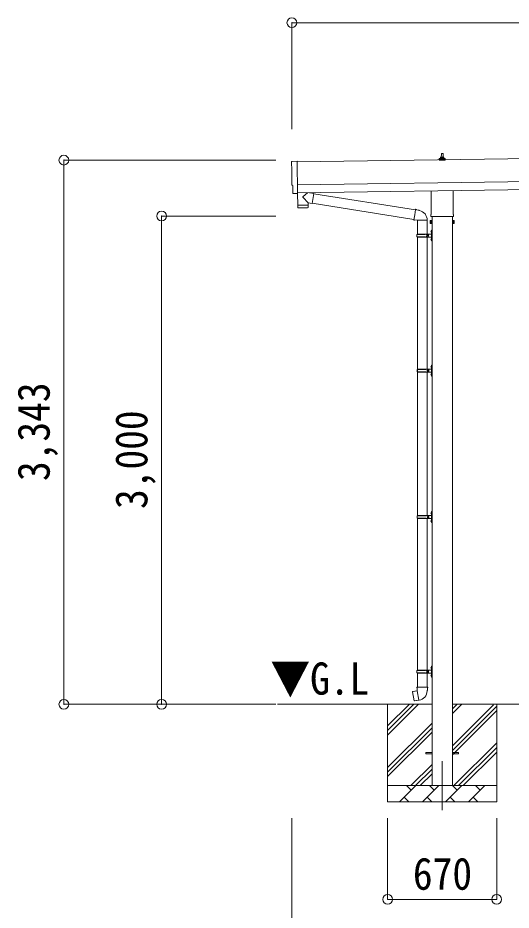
# Model space of a CAD drawing. Units: millimetres at full size, sheet at 1:60. Extents: x -16864 to 16864, y -11640 to 11640.
# Drawn here: x -513 to 2516, y -8026 to -2543 of the extents above; entities that cross this region are included whole.
import ezdxf
from ezdxf.enums import TextEntityAlignment as Align

# ---------------------------------------------------------------- set-up
doc = ezdxf.new("R2010")
doc.units = ezdxf.units.MM
doc.header["$LTSCALE"] = 60
doc.header["$PDMODE"] = 32
doc.header["$PDSIZE"] = 60
doc.linetypes.add('CHAIN1', pattern=[8, 5, -1, 1, -1])
for name, color, linetype, lineweight in [('0-1_Defpoints', 7, 'CHAIN1', 9), ('0-2_TEXT1', 4, 'Continuous', 9), ('0-3_SHAPE', 7, 'Continuous', 9), ('0-7_PARTS2', 7, 'Continuous', 9), ('0-8_TABLE1', 6, 'Continuous', 9), ('0-9_DIM1', 7, 'Continuous', 9)]:
    doc.layers.add(name, color=color, linetype=linetype, lineweight=lineweight)
doc.styles.add('ＭＳ ゴシック', font='')
doc.styles.get('ＭＳ ゴシック').set_extended_font_data('MS Gothic')

msp = doc.modelspace()

# ---------------------------------------------------------------- linework, layer by layer
at = {"layer": '0-1_Defpoints'}
msp.add_line((2092.3, -7110.97), (2092.3, -7459.97), dxfattribs=at)
at = {"layer": '0-2_TEXT1'}
for p, q in [((6832.37, -3348.27), (1201.9, -3428.71)), ((2086.61, -3401.71), (2087.33, -3378.18)), ((2088.33, -3377.21), (2096.88, -3377.21)), ((2097.88, -3378.18), (2098.61, -3401.71)), ((2074.36, -3417.21), (2074.36, -3409.49)), ((2110.86, -3417.21), (2074.36, -3417.21)), ((2074.74, -3408.71), (2110.47, -3408.71)), ((2075.12, -3408.52), (2081.84, -3406.89)), ((2082.22, -3406.71), (2102.99, -3406.71)), ((2082.61, -3405.92), (2082.61, -3401.71)), ((2083.61, -3401.71), (2101.61, -3401.71)), ((2102.61, -3405.92), (2102.61, -3401.71)), ((2110.09, -3408.52), (2103.37, -3406.89)), ((2110.86, -3417.21), (2110.86, -3409.49)), ((1203.9, -3568.69), (6834.37, -3488.26)), ((1204.62, -3618.69), (6835.08, -3538.25)), ((2024, -3751.19), (2024, -3606.98)), ((2160.6, -3605.03), (2160.6, -3751.19)), ((1185.04, -3622.74), (1178.12, -3622.47)), ((2022.3, -3759.97), (2022.3, -3754.47)), ((2160.24, -3763.47), (2024.36, -3763.47)), ((2029.8, -3763.47), (2029.8, -7260.97)), ((2154.8, -7260.97), (2154.8, -3763.47)), ((2162.3, -3754.47), (2162.3, -3759.97)), ((2018.3, -3789.47), (2019.06, -3788.15)), ((2018.3, -3789.47), (2018.3, -3806.47)), ((2018.3, -3806.47), (2019.06, -3807.78)), ((2025.3, -3793.06), (2019.06, -3793.06)), ((2025.3, -3802.87), (2019.06, -3802.87)), ((2025.3, -3807.78), (2019.06, -3807.78)), ((2027.8, -3807.17), (2025.3, -3807.17)), ((2156.8, -3807.17), (2159.3, -3807.17)), ((2159.3, -3793.06), (2165.54, -3793.06)), ((2159.3, -3802.87), (2165.54, -3802.87)), ((2159.3, -3807.78), (2165.54, -3807.78)), ((2166.3, -3789.47), (2165.54, -3788.15)), ((2166.3, -3806.47), (2165.54, -3807.78)), ((2166.3, -3789.47), (2166.3, -3806.47)), ((1992.3, -7056.47), (2029.8, -7056.47)), ((1992.3, -7065.47), (1992.3, -7056.47)), ((1992.3, -7056.47), (2029.8, -7056.47)), ((1992.3, -7065.47), (1992.3, -7056.47)), ((1992.3, -7065.47), (2029.8, -7065.47)), ((1992.3, -7065.47), (2029.8, -7065.47)), ((2154.8, -7056.47), (2192.3, -7056.47)), ((2154.8, -7056.47), (2192.3, -7056.47)), ((2154.8, -7065.47), (2192.3, -7065.47)), ((2154.8, -7065.47), (2192.3, -7065.47)), ((2192.3, -7065.47), (2192.3, -7056.47)), ((2192.3, -7065.47), (2192.3, -7056.47))]:
    msp.add_line(p, q, dxfattribs=at)
for points in [[(1170.28, -3425.72), (1201.83, -3423.62), (1204.66, -3621.46)], [(1175.23, -3619.52), (1174.56, -3572.5), (1173.96, -3572.51)], [(1185.78, -3622.45), (1186.43, -3621.81), (1204.67, -3622.46)], [(2025.3, -3807.78), (2025.3, -3788.15), (2019.06, -3788.15)], [(2025.3, -3807.17), (2025.3, -3788.77), (2027.8, -3788.77)], [(2159.3, -3807.17), (2159.3, -3788.77), (2156.8, -3788.77)], [(2159.3, -3807.78), (2159.3, -3788.15), (2165.54, -3788.15)]]:
    msp.add_lwpolyline(points, dxfattribs=at)
for points in [[(2027.8, -3808.47), (2027.8, -3787.47), (2029.8, -3787.47), (2029.8, -3808.47)], [(2156.8, -3808.47), (2156.8, -3787.47), (2154.8, -3787.47), (2154.8, -3808.47)]]:
    msp.add_lwpolyline(points, close=True, dxfattribs=at)
for centre, radius, start, end in [((2086.69, -3402.34), 4.13, 90, 171.17633), ((2088.33, -3378.21), 1, 90, 178.60509), ((2095.94, -3401.71), 4.83, 133.60282, 180), ((2089.27, -3401.71), 4.83, 0, 46.39718), ((2096.88, -3378.21), 1, 1.39491, 90), ((2098.52, -3402.34), 4.13, 8.82367, 90), ((2075.36, -3409.49), 1, 103.62699, 180), ((2081.61, -3405.92), 1, 283.62699, 0), ((2083.61, -3402.71), 1, 90, 180), ((2101.61, -3402.71), 1, 0, 90), ((2103.61, -3405.92), 1, 180, 256.37301), ((2109.86, -3409.49), 1, 0, 76.37301), ((2026.3, -3754.47), 4, 125.09963, 180), ((2026.3, -3759.97), 4, 180, 194.47751), ((2026.3, -3759.97), 4, 194.47751, 241.04498), ((2158.3, -3759.97), 4, 298.95502, 345.52249), ((2158.3, -3754.47), 4, 0, 54.90037), ((2158.3, -3759.97), 4, 345.52249, 0), ((2022.64, -3790.61), 4.34, 145.61575, 214.38425), ((2034.54, -3797.97), 16.24, 162.41205, 197.58795), ((2022.64, -3805.33), 4.34, 145.61575, 214.38425), ((2161.95, -3790.61), 4.34, 325.61575, 34.38425), ((2150.06, -3797.97), 16.24, 342.41205, 17.58795), ((2161.95, -3805.33), 4.34, 325.61575, 34.38425)]:
    msp.add_arc(centre, radius, start, end, dxfattribs=at)
for centre, major_axis, ratio, start_param, end_param in [((1170.48, -3428.72), (-3, -0.04), 0.99863, 4.7647489, 6.2979817), ((-3593.88, -3567.21), (4762.89, 68.04), 0.99863, 6.2686928, 6.2979817), ((1173.9, -3568.11), (-4.41, -0.06), 0.99863, 6.2686928, 7.8539816), ((1178.24, -3619.47), (-2.15, -2.1), 0.9974, 5.5252311, 7.0411395), ((1185.08, -3621.74), (-0.717, -0.7), 0.9974, 0.7579542, 1.5707963)]:
    msp.add_ellipse(centre, major_axis=major_axis, ratio=ratio, start_param=start_param, end_param=end_param, dxfattribs=at)
at = {"layer": '0-3_SHAPE'}
for p, q in [((2029.8, -6760.97), (1080.85, -6760.97)), ((1757.3, -6760.97), (1757.3, -7360.97)), ((1757.3, -6894.45), (1890.78, -6760.97)), ((1757.3, -6922.73), (1919.07, -6760.97)), ((1757.3, -6951.02), (1947.35, -6760.97)), ((3929.8, -6760.97), (2154.8, -6760.97)), ((2154.8, -6789.79), (2183.62, -6760.97)), ((2154.8, -6818.08), (2211.91, -6760.97)), ((2154.8, -7016.07), (2407.3, -6763.57)), ((2154.8, -7044.35), (2427.3, -6771.85)), ((2427.3, -6760.97), (2427.3, -7360.97)), ((2154.8, -7072.63), (2427.3, -6800.13)), ((1757.3, -7149.01), (2029.8, -6876.51)), ((1757.3, -7177.29), (2029.8, -6904.79)), ((1757.3, -7205.58), (2029.8, -6933.08)), ((2164.46, -7260.97), (2427.3, -6998.12)), ((2192.74, -7260.97), (2427.3, -7026.41)), ((2221.03, -7260.97), (2427.3, -7054.69)), ((1899.9, -7260.97), (2029.8, -7131.07)), ((1928.18, -7260.97), (2029.8, -7159.35)), ((1956.47, -7260.97), (2029.8, -7187.63)), ((1757.3, -7260.97), (2427.3, -7260.97)), ((1830.17, -7360.97), (1930.17, -7260.97)), ((1901.61, -7289.52), (1873.06, -7260.97)), ((1971.59, -7360.97), (2071.59, -7260.97)), ((2043.04, -7289.52), (2014.48, -7260.97)), ((2113.01, -7360.97), (2213.01, -7260.97)), ((2184.46, -7289.52), (2155.9, -7260.97)), ((2254.43, -7360.97), (2354.43, -7260.97)), ((2325.88, -7289.52), (2297.32, -7260.97)), ((1858.72, -7332.41), (1887.27, -7360.97)), ((2000.14, -7332.41), (2028.7, -7360.97)), ((2141.56, -7332.41), (2170.12, -7360.97)), ((2282.98, -7332.41), (2311.54, -7360.97)), ((2427.3, -7360.97), (1757.3, -7360.97))]:
    msp.add_line(p, q, dxfattribs=at)
at = {"layer": '0-8_TABLE1'}
for p, q in [((1169.3, -2573.33), (1169.3, -3227.66)), ((12518.3, -2573.33), (1169.3, -2573.33)), ((-230.7, -3417.67), (1069.99, -3417.67)), ((-230.7, -3417.67), (-230.7, -6760.97)), ((369.3, -3760.97), (1069.99, -3760.97)), ((369.3, -3760.97), (369.3, -6760.97)), ((-230.7, -6760.97), (1069.99, -6760.97)), ((1168.99, -8661.97), (1168.99, -7459.97)), ((1757.3, -7959.97), (1757.3, -7459.97)), ((2427.3, -7959.97), (2427.3, -7459.97)), ((1757.3, -7959.97), (2427.3, -7959.97))]:
    msp.add_line(p, q, dxfattribs=at)
for p in [(1169.3, -2573.33), (-230.7, -3417.67), (369.3, -3760.97), (-230.7, -6760.97), (369.3, -6760.97), (1757.3, -7959.97), (2427.3, -7959.97)]:
    msp.add_point(p, dxfattribs=at)
at = {"layer": '0-9_DIM1'}
for p, q in [((1266.06, -3617.81), (1238.41, -3640.32)), ((1303.68, -3621.82), (1277.84, -3617.64)), ((1204.66, -3621.46), (1204.67, -3622.46)), ((1269.11, -3680.76), (1238.24, -3647.65)), ((1303.68, -3621.82), (1293.52, -3684.7)), ((1303.39, -3623.65), (1928.74, -3723.22)), ((1205.3, -3694.69), (1205.72, -3707.73)), ((1266.3, -3709.82), (1208.76, -3710.64)), ((1209.79, -3693.62), (1209.82, -3694.62)), ((1264.78, -3692.84), (1264.78, -3693.84)), ((1269.11, -3680.76), (1293.52, -3684.7)), ((1269.11, -3680.76), (1269.28, -3692.77)), ((1293.81, -3682.88), (1918.32, -3782.31)), ((1929.06, -3721.4), (1923.53, -3752.77)), ((1929.06, -3721.4), (1930.2, -3719.42)), ((1930.2, -3719.42), (1933.76, -3720.05)), ((1933.76, -3720.05), (1934.18, -3722.39)), ((1948.69, -3725.22), (1950.38, -3726.85)), ((1950.38, -3726.85), (1952.49, -3727.3)), ((1918, -3784.13), (1923.53, -3752.77)), ((1918, -3784.13), (1918.39, -3786.38)), ((1918, -3784.13), (1923.15, -3784.95)), ((1918.39, -3786.38), (1921.95, -3787.01)), ((1921.95, -3787.01), (1923.15, -3784.95)), ((1923.15, -3784.95), (1937.75, -3787.26)), ((1937.75, -3787.26), (1939.96, -3786.28)), ((2000.25, -3786.67), (1939.07, -3786.67)), ((1939.8, -3786.67), (1939.8, -3871.89)), ((1999.8, -3786.67), (1999.8, -3871.89)), ((1936.8, -3873.89), (1987.13, -3873.89)), ((1936.8, -3887.89), (1987.13, -3887.89)), ((1937.8, -3871.89), (2023.8, -3871.89)), ((1937.8, -3871.89), (1937.8, -3873.89)), ((1937.8, -3889.89), (1937.8, -3887.89)), ((1937.8, -3889.89), (2023.8, -3889.89)), ((1939.8, -3889.89), (1939.8, -5601.97)), ((1996.8, -3871.89), (1996.8, -3876.39)), ((1996.8, -3876.39), (1998.8, -3876.39)), ((1996.8, -3889.89), (1996.8, -3885.39)), ((1996.8, -3885.39), (1998.8, -3885.39)), ((1998.8, -3876.39), (1998.8, -3880.89)), ((1998.8, -3885.39), (1998.8, -3880.89)), ((1999.8, -3889.89), (1999.8, -5601.97)), ((2004.8, -3871.89), (2004.8, -3880.89)), ((2004.8, -3876.39), (2007.8, -3876.39)), ((2004.8, -3889.89), (2004.8, -3880.89)), ((2004.8, -3885.39), (2007.8, -3885.39)), ((2007.8, -3876.39), (2007.8, -3880.89)), ((2007.8, -3885.39), (2007.8, -3880.89)), ((2023.5, -3854.74), (2025.54, -3855.74)), ((2024.77, -3852.74), (2025.4, -3852.74)), ((2024.77, -3852.74), (2024.77, -3861.04)), ((2024.77, -3861.04), (2025.4, -3861.04)), ((2025.4, -3852.74), (2025.4, -3861.04)), ((2025.4, -3852.74), (2025.8, -3853.14)), ((2025.4, -3861.04), (2025.8, -3860.64)), ((2025.54, -3855.74), (2026.15, -3856.89)), ((2025.8, -3848.89), (2028.8, -3847.39)), ((2025.8, -3848.89), (2025.8, -3880.89)), ((2025.8, -3853.14), (2025.8, -3860.64)), ((2025.8, -3912.89), (2025.8, -3880.89)), ((2028.8, -3847.39), (2028.8, -3880.89)), ((2028.8, -3847.39), (2029.8, -3847.39)), ((2028.8, -3914.39), (2028.8, -3880.89)), ((2029.8, -3847.39), (2029.8, -3880.89)), ((2029.8, -3914.39), (2029.8, -3880.89)), ((2023.5, -3902.74), (2025.54, -3903.74)), ((2024.77, -3900.74), (2025.4, -3900.74)), ((2024.77, -3900.74), (2024.77, -3909.04)), ((2024.77, -3909.04), (2025.4, -3909.04)), ((2025.4, -3900.74), (2025.4, -3909.04)), ((2025.4, -3900.74), (2025.8, -3901.14)), ((2025.4, -3909.04), (2025.8, -3908.64)), ((2025.54, -3903.74), (2026.15, -3904.89)), ((2025.8, -3901.14), (2025.8, -3908.64)), ((2025.8, -3912.89), (2028.8, -3914.39)), ((2028.8, -3914.39), (2029.8, -3914.39)), ((1939.3, -4703.97), (1989.63, -4703.97)), ((1940.3, -4701.97), (1940.3, -4703.97)), ((1940.3, -4701.97), (2023.8, -4701.97)), ((1999.3, -4701.97), (1999.3, -4706.47)), ((1999.3, -4706.47), (2001.3, -4706.47)), ((2001.3, -4706.47), (2001.3, -4710.97)), ((2001.3, -4715.47), (2001.3, -4710.97)), ((2007.3, -4701.97), (2007.3, -4710.97)), ((2007.3, -4706.47), (2010.3, -4706.47)), ((2007.3, -4719.97), (2007.3, -4710.97)), ((2010.3, -4706.47), (2010.3, -4710.97)), ((2010.3, -4715.47), (2010.3, -4710.97)), ((2023.5, -4684.82), (2025.54, -4685.82)), ((2024.77, -4682.82), (2025.4, -4682.82)), ((2024.77, -4682.82), (2024.77, -4691.12)), ((2024.77, -4691.12), (2025.4, -4691.12)), ((2025.4, -4682.82), (2025.4, -4691.12)), ((2025.4, -4682.82), (2025.8, -4683.22)), ((2025.4, -4691.12), (2025.8, -4690.72)), ((2025.54, -4685.82), (2026.15, -4686.97)), ((2025.8, -4678.97), (2028.8, -4677.47)), ((2025.8, -4678.97), (2025.8, -4710.97)), ((2025.8, -4683.22), (2025.8, -4690.72)), ((2025.8, -4742.97), (2025.8, -4710.97)), ((2028.8, -4677.47), (2028.8, -4710.97)), ((2028.8, -4677.47), (2029.8, -4677.47)), ((2028.8, -4744.47), (2028.8, -4710.97)), ((2029.8, -4677.47), (2029.8, -4710.97)), ((2029.8, -4744.47), (2029.8, -4710.97)), ((1939.3, -4717.97), (1989.63, -4717.97)), ((1940.3, -4719.97), (1940.3, -4717.97)), ((1940.3, -4719.97), (2023.8, -4719.97)), ((1999.3, -4719.97), (1999.3, -4715.47)), ((1999.3, -4715.47), (2001.3, -4715.47)), ((2007.3, -4715.47), (2010.3, -4715.47)), ((2023.5, -4732.82), (2025.54, -4733.82)), ((2024.77, -4730.82), (2025.4, -4730.82)), ((2024.77, -4730.82), (2024.77, -4739.12)), ((2024.77, -4739.12), (2025.4, -4739.12)), ((2025.4, -4730.82), (2025.4, -4739.12)), ((2025.4, -4730.82), (2025.8, -4731.22)), ((2025.4, -4739.12), (2025.8, -4738.72)), ((2025.54, -4733.82), (2026.15, -4734.97)), ((2025.8, -4731.22), (2025.8, -4738.72)), ((2025.8, -4742.97), (2028.8, -4744.47)), ((2028.8, -4744.47), (2029.8, -4744.47)), ((2023.5, -5584.82), (2025.54, -5585.82)), ((2024.77, -5582.82), (2025.4, -5582.82)), ((2024.77, -5582.82), (2024.77, -5591.12)), ((2024.77, -5591.12), (2025.4, -5591.12)), ((2025.4, -5582.82), (2025.4, -5591.12)), ((2025.4, -5582.82), (2025.8, -5583.22)), ((2025.4, -5591.12), (2025.8, -5590.72)), ((2025.54, -5585.82), (2026.15, -5586.97)), ((2025.8, -5578.97), (2028.8, -5577.47)), ((2025.8, -5578.97), (2025.8, -5610.97)), ((2025.8, -5583.22), (2025.8, -5590.72)), ((2028.8, -5577.47), (2028.8, -5610.97)), ((2028.8, -5577.47), (2029.8, -5577.47)), ((2029.8, -5577.47), (2029.8, -5610.97)), ((1939.3, -5603.97), (1989.63, -5603.97)), ((1939.3, -5617.97), (1989.63, -5617.97)), ((1939.8, -5619.96), (1939.8, -6551.97)), ((1940.3, -5601.97), (1940.3, -5603.97)), ((1940.3, -5601.97), (2023.8, -5601.97)), ((1940.3, -5619.97), (1940.3, -5617.97)), ((1940.3, -5619.97), (2023.8, -5619.97)), ((1999.3, -5601.97), (1999.3, -5606.47)), ((1999.3, -5606.47), (2001.3, -5606.47)), ((1999.3, -5619.97), (1999.3, -5615.47)), ((1999.3, -5615.47), (2001.3, -5615.47)), ((1999.8, -5619.96), (1999.8, -6551.97)), ((2001.3, -5606.47), (2001.3, -5610.97)), ((2001.3, -5615.47), (2001.3, -5610.97)), ((2007.3, -5601.97), (2007.3, -5610.97)), ((2007.3, -5606.47), (2010.3, -5606.47)), ((2007.3, -5619.97), (2007.3, -5610.97)), ((2007.3, -5615.47), (2010.3, -5615.47)), ((2010.3, -5606.47), (2010.3, -5610.97)), ((2010.3, -5615.47), (2010.3, -5610.97)), ((2023.5, -5632.82), (2025.54, -5633.82)), ((2024.77, -5630.82), (2025.4, -5630.82)), ((2024.77, -5630.82), (2024.77, -5639.12)), ((2024.77, -5639.12), (2025.4, -5639.12)), ((2025.4, -5630.82), (2025.4, -5639.12)), ((2025.4, -5630.82), (2025.8, -5631.22)), ((2025.4, -5639.12), (2025.8, -5638.72)), ((2025.54, -5633.82), (2026.15, -5634.97)), ((2025.8, -5642.97), (2025.8, -5610.97)), ((2025.8, -5631.22), (2025.8, -5638.72)), ((2025.8, -5642.97), (2028.8, -5644.47)), ((2028.8, -5644.47), (2028.8, -5610.97)), ((2028.8, -5644.47), (2029.8, -5644.47)), ((2029.8, -5644.47), (2029.8, -5610.97)), ((1936.8, -6553.97), (1987.13, -6553.97)), ((1936.8, -6567.97), (1987.13, -6567.97)), ((1937.8, -6551.97), (2023.8, -6551.97)), ((1937.8, -6551.97), (1937.8, -6553.97)), ((1937.8, -6569.97), (1937.8, -6567.97)), ((1937.8, -6569.97), (2023.8, -6569.97)), ((1939.8, -6569.97), (1939.8, -6654.89)), ((1996.8, -6551.97), (1996.8, -6556.47)), ((1996.8, -6556.47), (1998.8, -6556.47)), ((1996.8, -6569.97), (1996.8, -6565.47)), ((1996.8, -6565.47), (1998.8, -6565.47)), ((1998.8, -6556.47), (1998.8, -6560.97)), ((1998.8, -6565.47), (1998.8, -6560.97)), ((1999.8, -6569.97), (1999.8, -6654.89)), ((2004.8, -6551.97), (2004.8, -6560.97)), ((2004.8, -6556.47), (2007.8, -6556.47)), ((2004.8, -6569.97), (2004.8, -6560.97)), ((2004.8, -6565.47), (2007.8, -6565.47)), ((2007.8, -6556.47), (2007.8, -6560.97)), ((2007.8, -6565.47), (2007.8, -6560.97)), ((2023.5, -6534.82), (2025.54, -6535.82)), ((2024.77, -6532.82), (2025.4, -6532.82)), ((2024.77, -6532.82), (2024.77, -6541.12)), ((2024.77, -6541.12), (2025.4, -6541.12)), ((2025.4, -6532.82), (2025.4, -6541.12)), ((2025.4, -6532.82), (2025.8, -6533.22)), ((2025.4, -6541.12), (2025.8, -6540.72)), ((2025.54, -6535.82), (2026.15, -6536.97)), ((2025.8, -6528.97), (2028.8, -6527.47)), ((2025.8, -6528.97), (2025.8, -6560.97)), ((2025.8, -6533.22), (2025.8, -6540.72)), ((2025.8, -6592.97), (2025.8, -6560.97)), ((2028.8, -6527.47), (2028.8, -6560.97)), ((2028.8, -6527.47), (2029.8, -6527.47)), ((2028.8, -6594.47), (2028.8, -6560.97)), ((2029.8, -6527.47), (2029.8, -6560.97)), ((2029.8, -6594.47), (2029.8, -6560.97)), ((2023.5, -6582.82), (2025.54, -6583.82)), ((2024.77, -6580.82), (2025.4, -6580.82)), ((2024.77, -6580.82), (2024.77, -6589.12)), ((2024.77, -6589.12), (2025.4, -6589.12)), ((2025.4, -6580.82), (2025.4, -6589.12)), ((2025.4, -6580.82), (2025.8, -6581.22)), ((2025.4, -6589.12), (2025.8, -6588.72)), ((2025.54, -6583.82), (2026.15, -6584.97)), ((2025.8, -6581.22), (2025.8, -6588.72)), ((2025.8, -6592.97), (2028.8, -6594.47)), ((2028.8, -6594.47), (2029.8, -6594.47)), ((1911.34, -6683.35), (1910.53, -6684.52)), ((1910.53, -6684.52), (1920.15, -6739.07)), ((1939.21, -6678.1), (1911.34, -6683.35)), ((1924.08, -6680.74), (1923.87, -6680.99)), ((1937.95, -6654.89), (1935.8, -6655.68)), ((1935.8, -6655.68), (1935.8, -6659.29)), ((1935.8, -6659.29), (1938.04, -6660.11)), ((1937.95, -6654.89), (1969.8, -6654.89)), ((1937.95, -6654.89), (1938.04, -6660.11)), ((1938.04, -6660.11), (1938.3, -6674.89)), ((1938.3, -6674.89), (1939.65, -6676.89)), ((1949.56, -6735.39), (1939.43, -6677.92)), ((1939.45, -6677.1), (1939.45, -6677.8)), ((1939.65, -6676.89), (1939.62, -6676.9)), ((2001.65, -6654.89), (1969.8, -6654.89)), ((1999.99, -6676.84), (1999.91, -6679)), ((2001.3, -6674.89), (1999.99, -6676.84)), ((2003.8, -6659.29), (2001.56, -6660.11)), ((2001.65, -6654.89), (2003.8, -6655.68)), ((2003.8, -6655.68), (2003.8, -6659.29)), ((1934.17, -6737.99), (1933.89, -6737.83)), ((1949.87, -6736.15), (1949.62, -6735.49))]:
    msp.add_line(p, q, dxfattribs=at)
for points in [[(1204.27, -3622.44), (1205.29, -3693.69), (1269.28, -3692.77)], [(1269.25, -3706.83), (1269.29, -3693.77), (1205.3, -3694.69)], [(1929.06, -3721.4), (1934.18, -3722.39), (1948.69, -3725.22)], [(2023.5, -3859.03), (2025.54, -3858.04), (2026.15, -3856.89)], [(2023.5, -3907.03), (2025.54, -3906.04), (2026.15, -3904.89)], [(2023.5, -4689.11), (2025.54, -4688.12), (2026.15, -4686.97)], [(2023.5, -4737.11), (2025.54, -4736.12), (2026.15, -4734.97)], [(2023.5, -5589.11), (2025.54, -5588.12), (2026.15, -5586.97)], [(2023.5, -5637.11), (2025.54, -5636.12), (2026.15, -5634.97)], [(2023.5, -6539.11), (2025.54, -6538.12), (2026.15, -6536.97)], [(2023.5, -6587.11), (2025.54, -6586.12), (2026.15, -6584.97)], [(1926.33, -6680.52), (1926.05, -6680.37), (1924.08, -6680.74)], [(2001.65, -6654.89), (2001.56, -6660.11), (2001.3, -6674.89)], [(1949.29, -6735.3), (1921.31, -6739.9), (1920.15, -6739.07)], [(1936.36, -6737.42), (1936.15, -6737.66), (1934.17, -6737.99)]]:
    msp.add_lwpolyline(points, dxfattribs=at)
for centre, radius, start, end in [((1241.72, -3644.07), 5, 131.47396, 225.79244), ((1208.71, -3707.64), 3, 181.81845, 270.86677), ((1266.25, -3706.82), 3, 270.81845, 359.81845), ((1939.96, -3786.28), 60.3, 359.62495, 78), ((1985.55, -3880.89), 49.25, 171.82876, 180.00002), ((1985.55, -3880.89), 49.25, 180.00002, 188.17127), ((1987.13, -3871.89), 2, 270, 359.99998), ((1987.13, -3889.89), 2, 0.00005, 90.00004), ((2029.1, -3856.89), 6, 136.21765, 223.78235), ((2023.8, -3869.89), 2, 270, 359.99998), ((2023.8, -3891.89), 2, 0.00005, 90.00004), ((2029.1, -3904.89), 6, 136.21765, 223.78235), ((1988.05, -4710.97), 49.25, 171.82876, 180.00002), ((1988.05, -4710.97), 49.25, 180.00002, 188.17127), ((1989.63, -4701.97), 2, 270, 359.99998), ((2029.1, -4686.97), 6, 136.21765, 223.78235), ((2023.8, -4699.97), 2, 270, 359.99998), ((1989.63, -4719.97), 2, 0.00005, 90.00004), ((2029.1, -4734.97), 6, 136.21765, 223.78235), ((2023.8, -4721.97), 2, 0.00005, 90.00004), ((2029.1, -5586.97), 6, 136.21765, 223.78235), ((1988.05, -5610.97), 49.25, 171.82876, 180.00002), ((1988.05, -5610.97), 49.25, 180.00002, 188.17127), ((1989.63, -5601.97), 2, 270, 359.99998), ((1989.63, -5619.97), 2, 0.00005, 90.00004), ((2029.1, -5634.97), 6, 136.21765, 223.78235), ((2023.8, -5599.97), 2, 270, 359.99998), ((2023.8, -5621.97), 2, 0.00005, 90.00004), ((1985.55, -6560.97), 49.25, 171.82876, 180.00002), ((1985.55, -6560.97), 49.25, 180.00002, 188.17127), ((1987.13, -6551.97), 2, 270, 359.99998), ((1987.13, -6569.97), 2, 0.00005, 90.00004), ((2029.1, -6536.97), 6, 136.21765, 223.78235), ((2023.8, -6549.97), 2, 270, 359.99998), ((2023.8, -6571.97), 2, 0.00005, 90.00004), ((2029.1, -6584.97), 6, 136.21765, 223.78235), ((1939.15, -6677.8), 0.3, 280.66842, 0), ((1939.65, -6677.1), 0.2, 100, 180), ((1939.65, -6676.89), 60.3, 279.96938, 358), ((1949.34, -6735.6), 0.3, 20, 99.33158), ((1950.05, -6736.09), 0.2, 200, 279.96938)]:
    msp.add_arc(centre, radius, start, end, dxfattribs=at)

# ---------------------------------------------------------------- texts
at = {"layer": '0-7_PARTS2', "style": 'ＭＳ ゴシック', "width": 0.9}
msp.add_text('▼G.L', height=197.9, dxfattribs=at).set_placement((1038.13, -6761.25), align=Align.BOTTOM_LEFT)
at = {"layer": '0-8_TABLE1', "color": 7, "style": 'ＭＳ ゴシック', "width": 0.9}
for s, p in [('3,343', (-258.2, -5389.32)), ('3,000', (341.8, -5560.97))]:
    msp.add_text(s, height=197.9, rotation=90, dxfattribs=at).set_placement(p, align=Align.BOTTOM_LEFT)
msp.add_text('670', height=197.9, dxfattribs=at).set_placement((1912.3, -7959.97), align=Align.BOTTOM_LEFT)

doc.saveas('drawing.dxf')
